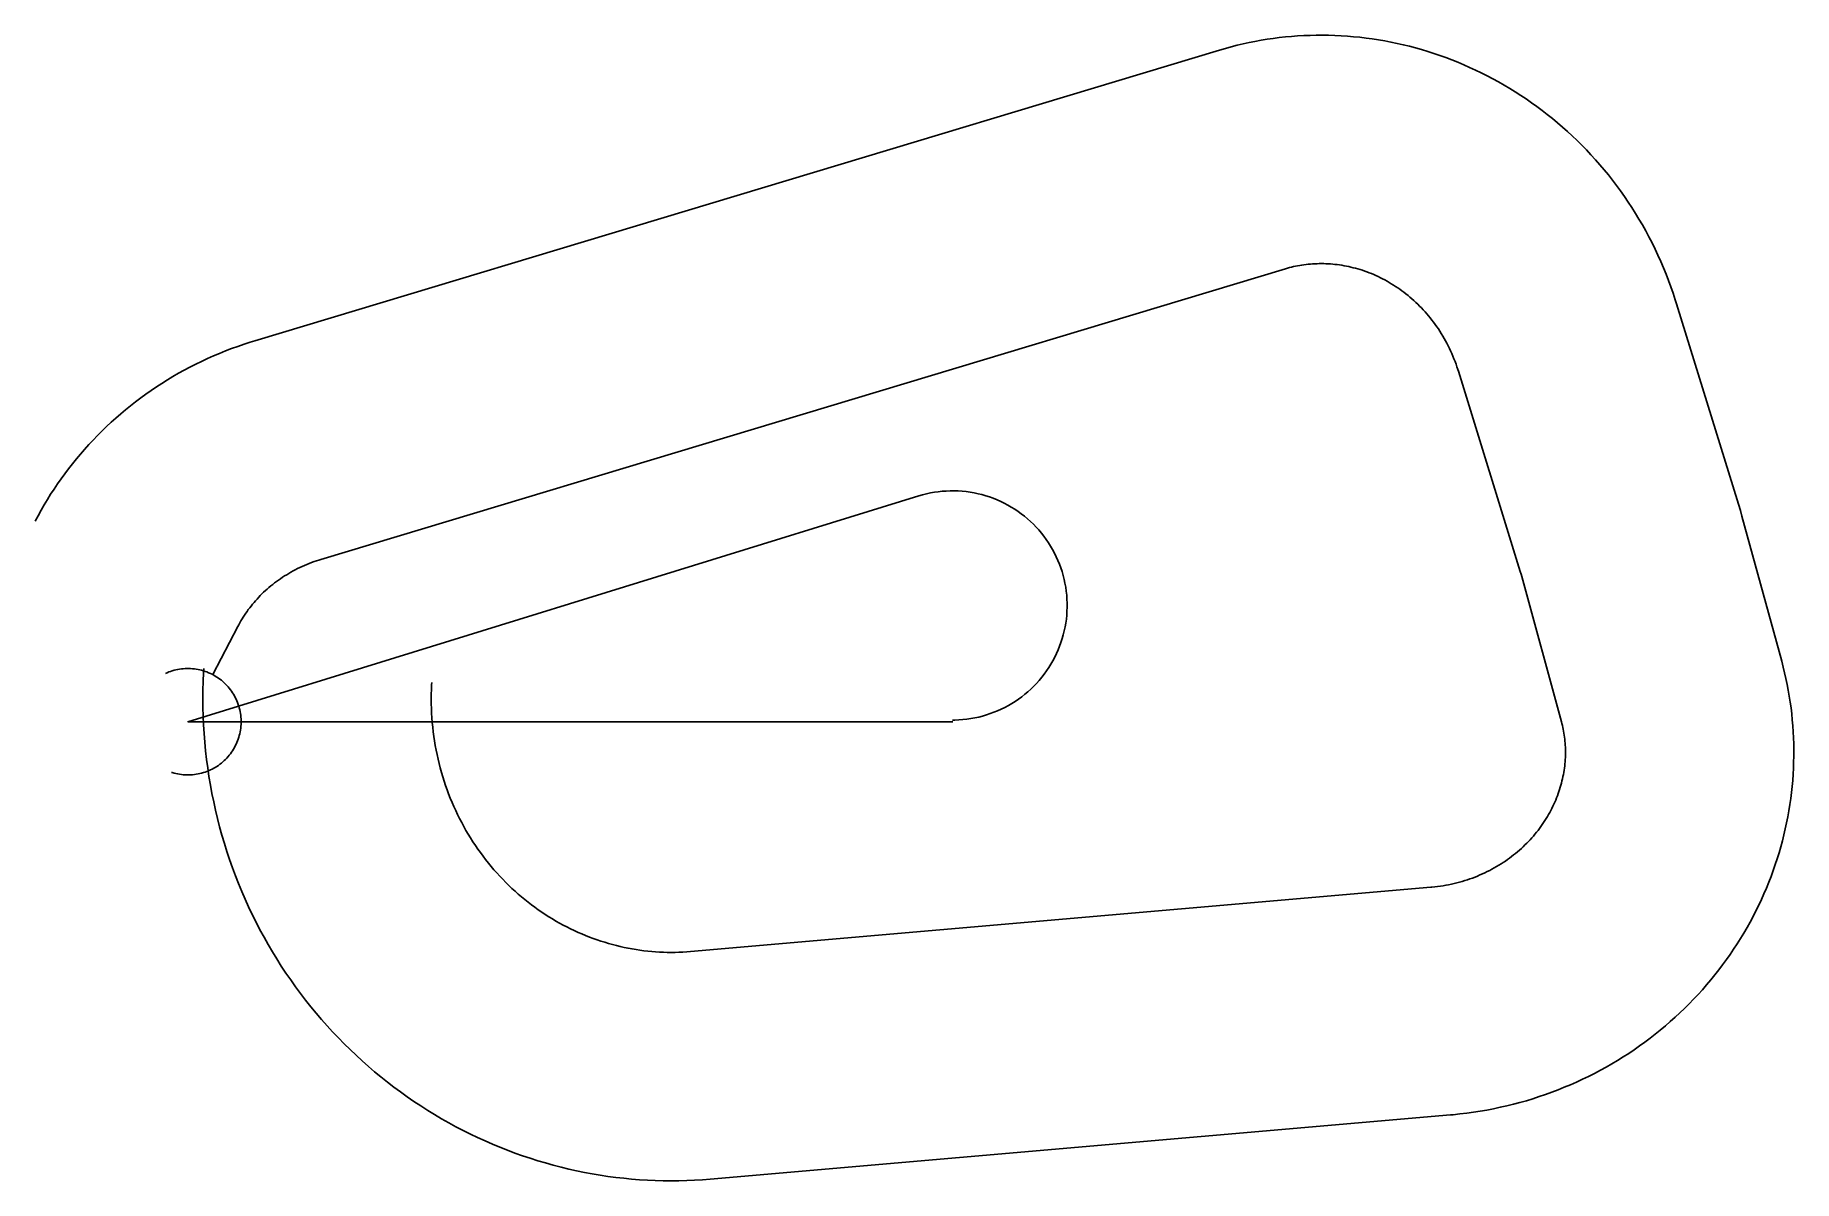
# Model space of a CAD drawing. Header units: metres. Extents: x -3076 to 32352, y -9246 to 13825.
import ezdxf

# ---------------------------------------------------------------- set-up
doc = ezdxf.new("R2010")
doc.units = ezdxf.units.M

msp = doc.modelspace()

# ---------------------------------------------------------------- linework, layer by layer
at = {"layer": 'Boundry', "color": 1}
for p, q in [((1351, 7672), (20783, 13526)), ((2677, 3268), (22110, 9121)), ((29990, 8416), (31235, 4383)), ((25595, 7058), (26840, 3025)), ((31306, 4139), (32108, 1216)), ((26870, 2922), (27671, 0)), ((501, 948), (1004, 1915)), ((25040, -3335), (10127, -4629)), ((25438, -7918), (10524, -9212))]:
    msp.add_line(p, q, dxfattribs=at)
at = {"layer": 'NorminalTrack', "color": 1}
msp.add_lwpolyline([(15410, 0), (0, 0), (14724, 4547), (14724, 4547), (14802, 4569), (14880, 4589), (14958, 4606), (15038, 4620), (15117, 4632), (15198, 4640), (15278, 4646), (15358, 4649), (15439, 4649), (15519, 4647), (15600, 4641), (15680, 4633), (15760, 4622), (15839, 4608), (15918, 4592), (15996, 4573), (16074, 4551), (16150, 4526), (16226, 4499), (16301, 4469), (16375, 4436), (16447, 4401), (16518, 4363), (16588, 4323), (16657, 4281), (16724, 4236), (16789, 4189), (16853, 4139), (16914, 4088), (16974, 4034), (17033, 3978), (17089, 3920), (17143, 3861), (17195, 3799), (17244, 3736), (17292, 3671), (17337, 3604), (17380, 3536), (17421, 3466), (17459, 3395), (17494, 3323), (17527, 3249), (17557, 3175), (17585, 3099), (17610, 3023), (17633, 2945), (17652, 2867), (17669, 2788), (17684, 2709), (17695, 2629), (17704, 2549), (17710, 2469), (17713, 2388), (17713, 2308), (17710, 2227), (17705, 2147), (17697, 2067), (17686, 1987), (17672, 1908), (17655, 1829), (17636, 1751), (17614, 1673), (17589, 1596), (17562, 1521), (17532, 1446), (17500, 1372), (17464, 1300), (17427, 1228), (17387, 1159), (17344, 1090), (17299, 1023), (17252, 958), (17203, 894), (17151, 832), (17097, 772), (17042, 714), (16984, 658), (16924, 604), (16863, 552), (16799, 502), (16734, 455), (16668, 410), (16599, 367), (16530, 326), (16459, 288), (16386, 253), (16313, 220), (16238, 189), (16163, 162), (16086, 137), (16009, 114), (15931, 94), (15852, 77), (15773, 63), (15693, 52), (15613, 43), (15532, 37), (15452, 34), (15405, 34)], dxfattribs=at)
at = {"layer": 'WindSpiral', "color": 5}
for points in [[(20783, 13526), (20900, 13560), (21018, 13592), (21137, 13622), (21257, 13651), (21377, 13677), (21497, 13701), (21619, 13723), (21740, 13743), (21863, 13760), (21986, 13776), (22109, 13789), (22233, 13801), (22357, 13810), (22481, 13817), (22606, 13822), (22731, 13825), (22856, 13825), (22981, 13824), (23106, 13820), (23232, 13814), (23358, 13806), (23483, 13795), (23609, 13783), (23734, 13768), (23860, 13751), (23985, 13732), (24110, 13710), (24235, 13687), (24360, 13661), (24484, 13633), (24608, 13602), (24732, 13570), (24855, 13535), (24978, 13498), (25101, 13459), (25222, 13417), (25344, 13374), (25464, 13328), (25584, 13280), (25704, 13230), (25822, 13178), (25940, 13124), (26057, 13068), (26173, 13009), (26289, 12948), (26403, 12886), (26517, 12821), (26629, 12754), (26741, 12685), (26851, 12614), (26960, 12541), (27069, 12466), (27176, 12389), (27281, 12310), (27386, 12229), (27489, 12146), (27591, 12062), (27692, 11975), (27791, 11886), (27889, 11796), (27985, 11704), (28080, 11610), (28173, 11514), (28265, 11417), (28355, 11318), (28444, 11217), (28530, 11114), (28616, 11010), (28699, 10904), (28781, 10797), (28861, 10688), (28939, 10577), (29015, 10465), (29090, 10352), (29162, 10237), (29233, 10120), (29301, 10003), (29368, 9884), (29433, 9763), (29496, 9642), (29556, 9519), (29615, 9395), (29671, 9269), (29726, 9143), (29778, 9016), (29828, 8887), (29876, 8757), (29921, 8627), (29965, 8495), (29990, 8416)], [(22110, 9121), (22150, 9133), (22191, 9144), (22232, 9154), (22273, 9164), (22314, 9173), (22356, 9182), (22399, 9189), (22441, 9196), (22484, 9202), (22527, 9208), (22571, 9213), (22615, 9217), (22659, 9220), (22703, 9223), (22747, 9224), (22792, 9225), (22837, 9225), (22882, 9225), (22927, 9224), (22972, 9221), (23018, 9218), (23063, 9215), (23109, 9210), (23155, 9205), (23201, 9198), (23247, 9191), (23293, 9183), (23339, 9175), (23385, 9165), (23431, 9155), (23477, 9143), (23523, 9131), (23569, 9118), (23615, 9105), (23661, 9090), (23707, 9074), (23753, 9058), (23798, 9041), (23844, 9023), (23889, 9004), (23934, 8984), (23979, 8963), (24024, 8941), (24068, 8919), (24113, 8896), (24157, 8872), (24200, 8847), (24244, 8821), (24287, 8794), (24330, 8766), (24372, 8738), (24415, 8709), (24456, 8679), (24498, 8648), (24539, 8616), (24580, 8583), (24620, 8550), (24660, 8516), (24699, 8481), (24738, 8445), (24776, 8408), (24814, 8371), (24851, 8332), (24888, 8293), (24924, 8254), (24959, 8213), (24994, 8172), (25029, 8130), (25063, 8087), (25096, 8043), (25128, 7999), (25160, 7954), (25191, 7909), (25221, 7862), (25251, 7815), (25280, 7767), (25308, 7719), (25336, 7670), (25362, 7620), (25388, 7570), (25414, 7519), (25438, 7468), (25461, 7416), (25484, 7363), (25506, 7310), (25527, 7256), (25547, 7202), (25566, 7147), (25584, 7092), (25595, 7058)], [(-3076, 4040), (-3017, 4149), (-2957, 4258), (-2895, 4367), (-2830, 4474), (-2764, 4580), (-2696, 4685), (-2625, 4789), (-2553, 4892), (-2479, 4994), (-2403, 5095), (-2325, 5194), (-2246, 5292), (-2164, 5389), (-2081, 5485), (-1996, 5580), (-1909, 5673), (-1821, 5764), (-1731, 5854), (-1639, 5943), (-1545, 6030), (-1450, 6116), (-1353, 6200), (-1255, 6283), (-1154, 6364), (-1053, 6443), (-950, 6521), (-845, 6597), (-739, 6671), (-632, 6744), (-523, 6814), (-412, 6883), (-301, 6950), (-188, 7016), (-74, 7079), (42, 7140), (158, 7200), (276, 7257), (395, 7313), (515, 7366), (637, 7418), (759, 7467), (882, 7514), (1007, 7559), (1132, 7603), (1258, 7644), (1351, 7672)], [(31235, 4383), (31275, 4250), (31306, 4139)], [(1004, 1915), (1025, 1954), (1046, 1993), (1069, 2031), (1092, 2070), (1116, 2108), (1140, 2146), (1165, 2183), (1192, 2220), (1218, 2257), (1246, 2294), (1274, 2330), (1303, 2366), (1333, 2402), (1364, 2437), (1395, 2471), (1427, 2506), (1460, 2540), (1493, 2573), (1527, 2606), (1562, 2639), (1598, 2671), (1634, 2702), (1671, 2733), (1709, 2764), (1747, 2794), (1786, 2823), (1826, 2852), (1866, 2880), (1907, 2908), (1948, 2935), (1991, 2961), (2033, 2987), (2077, 3012), (2121, 3036), (2165, 3060), (2210, 3083), (2256, 3105), (2302, 3127), (2349, 3147), (2397, 3168), (2444, 3187), (2493, 3205), (2542, 3223), (2591, 3240), (2641, 3256), (2677, 3268)], [(26840, 3025), (26857, 2969), (26870, 2922)], [(-453, 972), (-419, 987), (-384, 1001), (-349, 1014), (-314, 1026), (-278, 1036), (-241, 1045), (-205, 1053), (-168, 1059), (-131, 1065), (-93, 1068), (-56, 1071), (-19, 1072), (19, 1072), (56, 1071), (93, 1068), (131, 1065), (168, 1059), (205, 1053), (241, 1045), (278, 1036), (314, 1026), (349, 1014), (384, 1001), (419, 987), (453, 972), (487, 956), (520, 938), (552, 919), (584, 900), (615, 879), (645, 857), (675, 834), (704, 809), (731, 784), (758, 758), (784, 731), (809, 704), (834, 675), (857, 645), (879, 615), (900, 584), (919, 552), (938, 520), (956, 487), (972, 453), (987, 419), (1001, 384), (1014, 349), (1026, 314), (1036, 278), (1045, 241), (1053, 205), (1059, 168), (1065, 131), (1068, 93), (1071, 56), (1072, 19), (1072, -19), (1071, -56), (1068, -93), (1065, -131), (1059, -168), (1053, -205), (1045, -241), (1036, -278), (1026, -314), (1014, -349), (1001, -384), (987, -419), (972, -453), (956, -487), (938, -520), (919, -552), (900, -584), (879, -615), (857, -645), (834, -675), (809, -704), (784, -731), (758, -758), (731, -784), (704, -809), (675, -834), (645, -857), (615, -879), (584, -900), (552, -919), (520, -938), (487, -956), (453, -972), (419, -987), (384, -1001), (349, -1014), (314, -1026), (278, -1036), (241, -1045), (205, -1053), (168, -1059), (131, -1065), (93, -1068), (56, -1071), (19, -1072), (-19, -1072), (-56, -1071), (-93, -1068), (-131, -1065), (-168, -1059), (-205, -1053), (-241, -1045), (-278, -1036), (-314, -1026), (-331, -1020)], [(10524, -9212), (10367, -9224), (10209, -9234), (10051, -9241), (9893, -9245), (9734, -9246), (9576, -9244), (9417, -9240), (9258, -9233), (9099, -9223), (8940, -9211), (8781, -9195), (8622, -9177), (8463, -9156), (8305, -9132), (8147, -9105), (7989, -9076), (7831, -9044), (7674, -9009), (7518, -8971), (7361, -8931), (7206, -8887), (7051, -8841), (6896, -8793), (6743, -8741), (6590, -8687), (6438, -8630), (6286, -8570), (6136, -8508), (5987, -8443), (5838, -8375), (5691, -8304), (5544, -8231), (5399, -8156), (5255, -8077), (5112, -7996), (4971, -7913), (4831, -7827), (4692, -7738), (4554, -7647), (4418, -7553), (4284, -7457), (4151, -7359), (4020, -7258), (3890, -7155), (3762, -7049), (3636, -6941), (3511, -6831), (3389, -6718), (3268, -6603), (3149, -6486), (3032, -6367), (2917, -6245), (2804, -6122), (2693, -5996), (2584, -5868), (2477, -5739), (2372, -5607), (2270, -5473), (2170, -5338), (2072, -5200), (1976, -5061), (1883, -4920), (1792, -4777), (1704, -4632), (1618, -4486), (1534, -4338), (1453, -4189), (1374, -4038), (1298, -3885), (1225, -3731), (1154, -3575), (1086, -3419), (1021, -3260), (958, -3101), (898, -2940), (841, -2778), (787, -2615), (735, -2451), (686, -2286), (640, -2119), (597, -1952), (557, -1784), (520, -1615), (485, -1445), (454, -1275), (425, -1104), (400, -932), (377, -759), (357, -586), (341, -412), (327, -238), (317, -64), (309, 111), (305, 286), (303, 461), (305, 636), (310, 812), (318, 988), (322, 1069)], [(32108, 1216), (32138, 1101), (32167, 985), (32193, 869), (32218, 751), (32240, 634), (32261, 515), (32279, 396), (32296, 277), (32310, 157), (32322, 37), (32333, -84), (32341, -205), (32347, -326), (32351, -448), (32352, -570), (32352, -692), (32349, -814), (32345, -936), (32338, -1059), (32329, -1181), (32318, -1303), (32305, -1426), (32289, -1548), (32272, -1670), (32252, -1793), (32230, -1914), (32206, -2036), (32180, -2158), (32152, -2279), (32121, -2400), (32089, -2520), (32054, -2640), (32017, -2760), (31978, -2879), (31937, -2997), (31893, -3115), (31848, -3233), (31800, -3350), (31751, -3466), (31699, -3581), (31645, -3696), (31589, -3810), (31531, -3923), (31471, -4035), (31409, -4146), (31345, -4256), (31279, -4366), (31210, -4474), (31140, -4581), (31068, -4687), (30994, -4792), (30918, -4896), (30840, -4999), (30761, -5101), (30679, -5201), (30596, -5300), (30510, -5397), (30423, -5494), (30334, -5588), (30243, -5682), (30151, -5774), (30057, -5864), (29961, -5953), (29863, -6040), (29764, -6126), (29663, -6210), (29561, -6293), (29457, -6373), (29351, -6452), (29244, -6530), (29136, -6605), (29026, -6679), (28914, -6751), (28801, -6821), (28687, -6889), (28572, -6955), (28455, -7020), (28337, -7082), (28218, -7142), (28097, -7201), (27975, -7257), (27852, -7311), (27729, -7363), (27604, -7414), (27477, -7461), (27350, -7507), (27223, -7551), (27094, -7592), (26964, -7632), (26833, -7669), (26702, -7704), (26570, -7736), (26437, -7766), (26303, -7794), (26169, -7820), (26034, -7843), (25898, -7864), (25763, -7883), (25626, -7900), (25489, -7914), (25438, -7918)], [(10127, -4629), (10049, -4635), (9972, -4640), (9894, -4643), (9816, -4645), (9738, -4646), (9659, -4645), (9581, -4643), (9502, -4639), (9423, -4635), (9344, -4628), (9265, -4621), (9186, -4612), (9107, -4601), (9028, -4589), (8949, -4576), (8870, -4561), (8791, -4545), (8712, -4528), (8634, -4509), (8555, -4488), (8477, -4467), (8399, -4443), (8321, -4419), (8243, -4393), (8166, -4365), (8089, -4337), (8013, -4306), (7936, -4275), (7861, -4242), (7785, -4207), (7710, -4171), (7636, -4134), (7562, -4096), (7488, -4056), (7415, -4014), (7343, -3972), (7271, -3927), (7200, -3882), (7129, -3835), (7060, -3787), (6990, -3738), (6922, -3687), (6854, -3635), (6788, -3582), (6721, -3527), (6656, -3472), (6592, -3414), (6528, -3356), (6466, -3297), (6404, -3236), (6343, -3174), (6283, -3111), (6224, -3046), (6166, -2981), (6110, -2914), (6054, -2846), (5999, -2778), (5946, -2708), (5893, -2637), (5842, -2565), (5792, -2491), (5743, -2417), (5695, -2342), (5648, -2266), (5603, -2189), (5559, -2111), (5516, -2032), (5475, -1952), (5434, -1871), (5396, -1790), (5358, -1707), (5322, -1624), (5287, -1540), (5254, -1455), (5222, -1370), (5192, -1284), (5163, -1197), (5135, -1109), (5109, -1021), (5084, -932), (5061, -843), (5040, -753), (5020, -662), (5001, -571), (4984, -479), (4969, -387), (4955, -295), (4943, -202), (4933, -109), (4924, -15), (4916, 79), (4911, 173), (4907, 268), (4904, 363), (4903, 458), (4904, 553), (4907, 648), (4911, 744), (4914, 788)], [(27671, 0), (27681, -38), (27691, -76), (27699, -114), (27707, -153), (27715, -192), (27722, -231), (27728, -270), (27733, -310), (27738, -350), (27742, -391), (27746, -432), (27748, -472), (27750, -514), (27752, -555), (27752, -596), (27752, -638), (27751, -680), (27750, -722), (27747, -764), (27744, -807), (27741, -849), (27736, -892), (27731, -934), (27724, -977), (27718, -1020), (27710, -1063), (27701, -1106), (27692, -1149), (27682, -1192), (27671, -1235), (27660, -1278), (27647, -1321), (27634, -1364), (27620, -1406), (27605, -1449), (27589, -1492), (27573, -1534), (27556, -1577), (27537, -1619), (27518, -1661), (27499, -1703), (27478, -1745), (27457, -1787), (27435, -1828), (27412, -1869), (27388, -1910), (27363, -1951), (27338, -1991), (27312, -2031), (27285, -2071), (27257, -2110), (27229, -2149), (27199, -2188), (27169, -2227), (27138, -2265), (27106, -2302), (27074, -2339), (27041, -2376), (27007, -2412), (26972, -2448), (26936, -2483), (26900, -2518), (26863, -2552), (26825, -2586), (26787, -2619), (26748, -2652), (26708, -2684), (26667, -2716), (26626, -2747), (26584, -2777), (26541, -2807), (26498, -2836), (26454, -2864), (26409, -2892), (26364, -2919), (26318, -2945), (26272, -2971), (26225, -2996), (26177, -3020), (26129, -3043), (26080, -3066), (26030, -3087), (25981, -3109), (25930, -3129), (25879, -3148), (25828, -3167), (25776, -3184), (25723, -3201), (25670, -3217), (25617, -3232), (25563, -3247), (25509, -3260), (25454, -3273), (25399, -3284), (25344, -3295), (25288, -3304), (25232, -3313), (25175, -3321), (25119, -3328), (25062, -3333), (25040, -3335)]]:
    msp.add_lwpolyline(points, dxfattribs=at)

doc.saveas('drawing.dxf')
